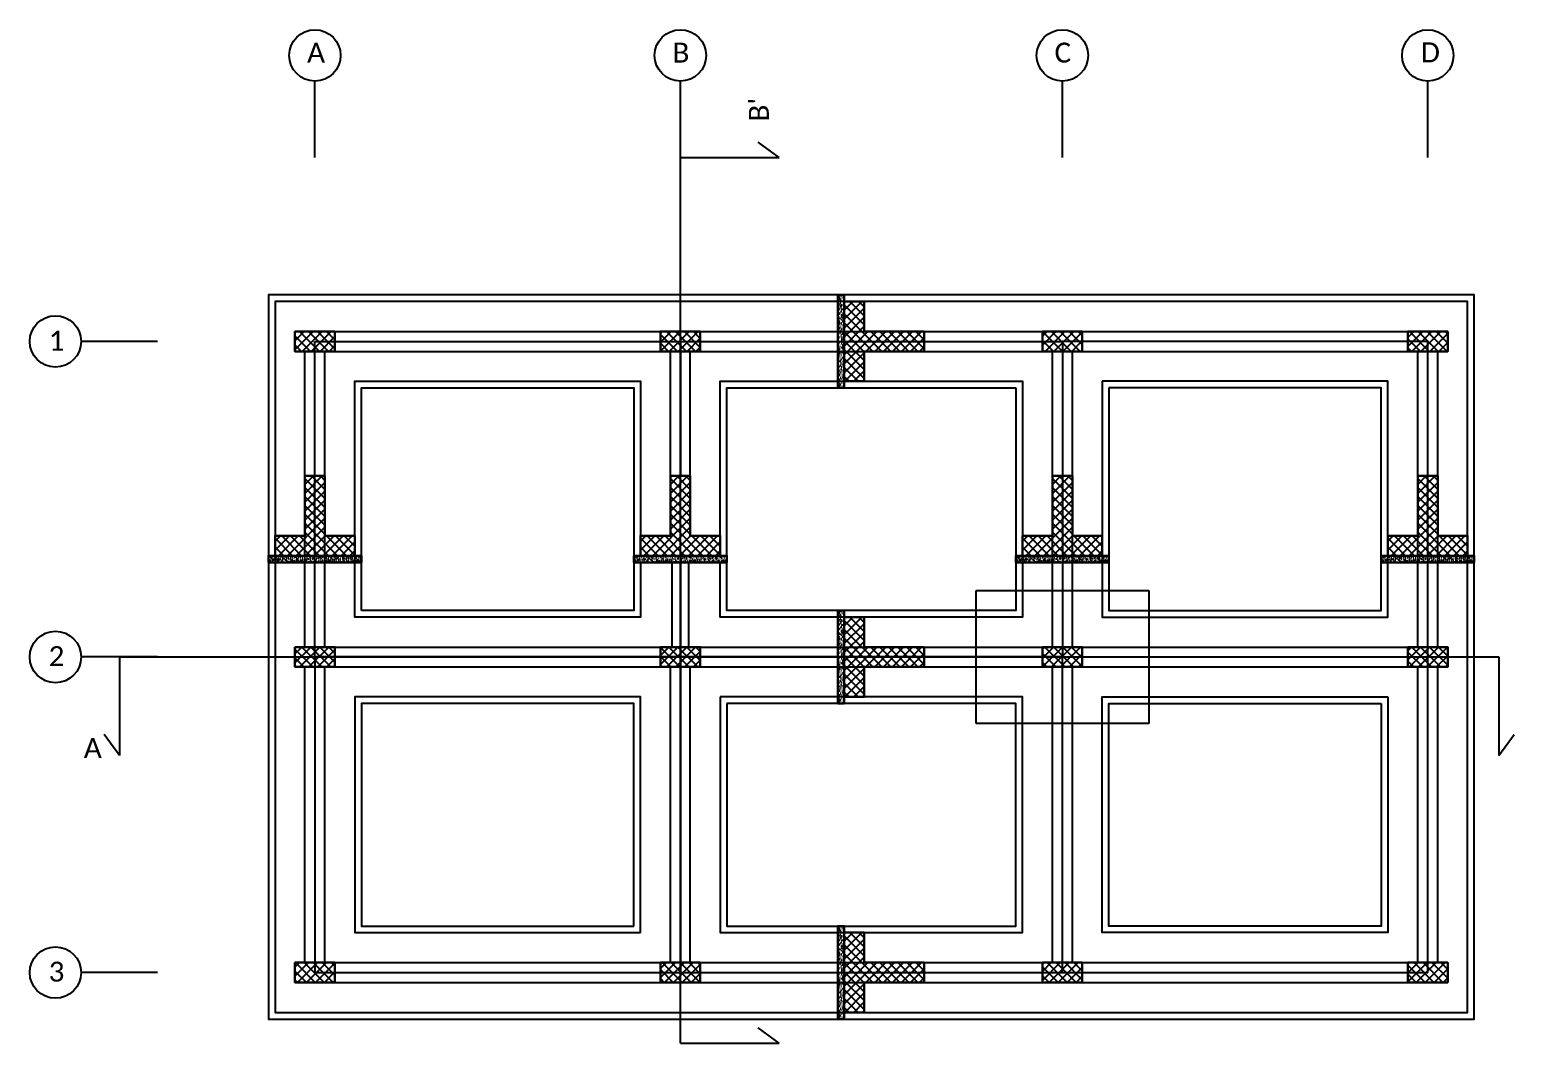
# Model space of a CAD drawing. Header units: millimetres. Extents: x 2329 to 2450, y 1882 to 1940.
# Drawn here: x 2407.91 to 2430.26, y 1900.9 to 1916.16 of the extents above; entities that cross this region are included whole.
import ezdxf

# ---------------------------------------------------------------- set-up
doc = ezdxf.new("R2010")
doc.units = ezdxf.units.MM
doc.linetypes.add('CENTRO', pattern=[50.8, 31.75, -6.35, 6.35, -6.35])
for name, color, linetype, lineweight in [('armature longitudinali', 5, 'Continuous', 25), ('Fondazione', 7, 'Continuous', 25), ('pilastri', 5, 'Continuous', 30)]:
    doc.layers.add(name, color=color, linetype=linetype, lineweight=lineweight)
doc.layers.add("linea d'asse", color=7, linetype='CENTRO')
doc.layers.add('linea di sezione', color=10, linetype='CENTRO')
doc.styles.get("Standard").update_dxf_attribs({"font": 'calibri.ttf', "height": 2})
pattern_1 = [(0, (-21.623, 0), (0, 6.985), [5.08, -1.905]), (90, (-21.623, 0), (-6.985, 4e-16), [5.08, -1.905])]

msp = doc.modelspace()

# ---------------------------------------------------------------- hatches: boundary and pattern name
at = {"layer": 'Fondazione', "true_color": 0x939598, "transparency": 33554628}
h = msp.add_hatch(dxfattribs=at)
h.set_pattern_fill('AR-SAND', color=252, scale=0.0009, angle=-90)
h.set_pattern_definition([(307.5, (511.92903, 4329.170382), (0.04404719136, 0.00144002817), [0, -0.0347472, 0, -0.038862, 0, -0.0371475]), (277.5, (511.92903, 4329.17038), (0.064514259, -0.0404570955), [0, -0.0187452, 0, -0.0313182, 0, -0.0120015]), (237.5, (511.92903, 4329.1985), (0.0001293466, -0.0711893133), [0, -0.01143, 0, -0.041148, 0, -0.053721]), (227.5, (511.92903, 4329.1985), (0.0200636391, -0.0687200807), [0, -0.005715, 0, -0.0269748, 0, -0.030861])])
h.paths.add_polyline_path([(2420.071, 1910.767), (2420.171, 1910.767), (2420.171, 1912.067), (2420.171, 1912.167), (2420.071, 1912.167)])
at = {"layer": 'Fondazione', "true_color": 0x939598}
h = msp.add_hatch(dxfattribs=at)
h.set_pattern_fill('ANSI37', color=252, scale=0.03, angle=-90)
h.set_pattern_definition([(315, (511.92903, 4329.17038), (0.067351921, 0.067351921), []), (45, (511.92903, 4329.17038), (-0.067351921, 0.067351921), [])])
h.paths.add_polyline_path([(2420.471, 1910.867), (2420.471, 1911.317), (2421.371, 1911.317), (2421.371, 1911.617), (2420.471, 1911.617), (2420.471, 1912.067), (2420.171, 1912.067), (2420.171, 1910.867)])
h = msp.add_hatch(dxfattribs=at)
h.set_pattern_fill('ANSI37', color=252, scale=0.03)
h.paths.add_polyline_path([(2411.903, 1911.317), (2412.203, 1911.317), (2412.203, 1911.467), (2412.503, 1911.467), (2412.503, 1911.617), (2411.903, 1911.617)])
h.paths.add_polyline_path([(2412.203, 1911.467), (2412.203, 1911.317), (2412.503, 1911.317), (2412.503, 1911.467)], flags=17)
h = msp.add_hatch(dxfattribs=at)
h.set_pattern_fill('ANSI37', color=252, scale=0.03)
h.paths.add_polyline_path([(2418.003, 1911.617), (2417.403, 1911.617), (2417.403, 1911.317), (2417.703, 1911.317), (2417.703, 1911.467), (2418.003, 1911.467)])
h.paths.add_polyline_path([(2418.003, 1911.467), (2417.703, 1911.467), (2417.703, 1911.317), (2418.003, 1911.317)], flags=17)
h = msp.add_hatch(dxfattribs=at)
h.set_pattern_fill('ANSI37', color=252, scale=0.03)
h.paths.add_polyline_path([(2423.753, 1911.617), (2423.153, 1911.617), (2423.153, 1911.317), (2423.453, 1911.317), (2423.453, 1911.467), (2423.753, 1911.467)])
h.paths.add_polyline_path([(2423.753, 1911.467), (2423.453, 1911.467), (2423.453, 1911.317), (2423.753, 1911.317)], flags=17)
h = msp.add_hatch(dxfattribs=at)
h.set_pattern_fill('ANSI37', color=252, scale=0.03)
h.paths.add_polyline_path([(2429.253, 1911.617), (2428.653, 1911.617), (2428.653, 1911.317), (2428.953, 1911.317), (2428.953, 1911.467), (2429.253, 1911.467)])
h.paths.add_polyline_path([(2429.253, 1911.467), (2428.953, 1911.467), (2428.953, 1911.317), (2429.253, 1911.317)], flags=17)
h = msp.add_hatch(dxfattribs=at)
h.set_pattern_fill('ANSI37', color=252, scale=0.03)
h.set_pattern_definition([(45, (-5.5, 0), (-0.067351921, 0.067351921), []), (135, (-5.5, 0), (-0.067351921, -0.067351921), [])])
h.paths.add_polyline_path([(2412.803, 1908.542), (2412.353, 1908.542), (2412.353, 1909.442), (2412.053, 1909.442), (2412.053, 1908.542), (2411.603, 1908.542), (2411.603, 1908.242), (2412.803, 1908.242)])
h = msp.add_hatch(dxfattribs=at)
h.set_pattern_fill('ANSI37', color=252, scale=0.03)
h.paths.add_polyline_path([(2418.303, 1908.542), (2417.853, 1908.542), (2417.853, 1909.442), (2417.553, 1909.442), (2417.553, 1908.542), (2417.103, 1908.542), (2417.103, 1908.242), (2418.303, 1908.242)])
h = msp.add_hatch(dxfattribs=at)
h.set_pattern_fill('ANSI37', color=252, scale=0.03)
h.set_pattern_definition([(45, (5.75, 0), (-0.067351921, 0.067351921), []), (135, (5.75, 0), (-0.067351921, -0.067351921), [])])
h.paths.add_polyline_path([(2424.053, 1908.542), (2423.603, 1908.542), (2423.603, 1909.442), (2423.303, 1909.442), (2423.303, 1908.542), (2422.853, 1908.542), (2422.853, 1908.242), (2424.053, 1908.242)])
h = msp.add_hatch(dxfattribs=at)
h.set_pattern_fill('ANSI37', color=252, scale=0.03)
h.set_pattern_definition([(45, (11.25, 0), (-0.067351921, 0.067351921), []), (135, (11.25, 0), (-0.067351921, -0.067351921), [])])
h.paths.add_polyline_path([(2429.553, 1908.542), (2429.103, 1908.542), (2429.103, 1909.442), (2428.803, 1909.442), (2428.803, 1908.542), (2428.353, 1908.542), (2428.353, 1908.242), (2429.553, 1908.242)])
at = {"layer": 'Fondazione', "true_color": 0x939598, "transparency": 33554628}
h = msp.add_hatch(dxfattribs=at)
h.set_pattern_fill('AR-SAND', color=252, scale=0.0009)
h.set_pattern_definition([(37.5, (-5.5, 0), (-0.00144002817, 0.04404719136), [0, -0.0347472, 0, -0.038862, 0, -0.0371475]), (7.5, (-5.5, 0), (0.0404570955, 0.064514259), [0, -0.0187452, 0, -0.0313182, 0, -0.0120015]), (327.5, (-5.528118, 0), (0.0711893133, 0.0001293466), [0, -0.01143, 0, -0.041148, 0, -0.053721]), (317.5, (-5.52812, 0), (0.0687200807, 0.0200636391), [0, -0.005715, 0, -0.0269748, 0, -0.030861])])
h.paths.add_polyline_path([(2412.903, 1908.242), (2411.603, 1908.242), (2411.503, 1908.242), (2411.503, 1908.142), (2412.903, 1908.142)])
h = msp.add_hatch(dxfattribs=at)
h.set_pattern_fill('AR-SAND', color=252, scale=0.0009)
h.paths.add_polyline_path([(2418.403, 1908.242), (2417.103, 1908.242), (2417.003, 1908.242), (2417.003, 1908.142), (2418.403, 1908.142)])
h = msp.add_hatch(dxfattribs=at)
h.set_pattern_fill('AR-SAND', color=252, scale=0.0009)
h.set_pattern_definition([(37.5, (5.75, 0), (-0.00144002817, 0.04404719136), [0, -0.0347472, 0, -0.038862, 0, -0.0371475]), (7.5, (5.75, 0), (0.0404570955, 0.064514259), [0, -0.0187452, 0, -0.0313182, 0, -0.0120015]), (327.5, (5.721882, 0), (0.0711893133, 0.0001293466), [0, -0.01143, 0, -0.041148, 0, -0.053721]), (317.5, (5.72188, 0), (0.0687200807, 0.0200636391), [0, -0.005715, 0, -0.0269748, 0, -0.030861])])
h.paths.add_polyline_path([(2424.153, 1908.242), (2422.853, 1908.242), (2422.753, 1908.242), (2422.753, 1908.142), (2424.153, 1908.142)])
h = msp.add_hatch(dxfattribs=at)
h.set_pattern_fill('AR-SAND', color=252, scale=0.0009)
h.set_pattern_definition([(37.5, (11.25, 0), (-0.00144002817, 0.04404719136), [0, -0.0347472, 0, -0.038862, 0, -0.0371475]), (7.5, (11.25, 0), (0.0404570955, 0.064514259), [0, -0.0187452, 0, -0.0313182, 0, -0.0120015]), (327.5, (11.221882, 0), (0.0711893133, 0.0001293466), [0, -0.01143, 0, -0.041148, 0, -0.053721]), (317.5, (11.22188, 0), (0.0687200807, 0.0200636391), [0, -0.005715, 0, -0.0269748, 0, -0.030861])])
h.paths.add_polyline_path([(2429.653, 1908.242), (2428.353, 1908.242), (2428.253, 1908.242), (2428.253, 1908.142), (2429.653, 1908.142)])
h = msp.add_hatch(dxfattribs=at)
h.set_pattern_fill('AR-SAND', color=252, scale=0.0009, angle=-90)
h.set_pattern_definition([(307.5, (511.92903, 4324.420382), (0.04404719136, 0.00144002817), [0, -0.0347472, 0, -0.038862, 0, -0.0371475]), (277.5, (511.92903, 4324.42038), (0.064514259, -0.0404570955), [0, -0.0187452, 0, -0.0313182, 0, -0.0120015]), (237.5, (511.92903, 4324.4485), (0.0001293466, -0.0711893133), [0, -0.01143, 0, -0.041148, 0, -0.053721]), (227.5, (511.92903, 4324.4485), (0.0200636391, -0.0687200807), [0, -0.005715, 0, -0.0269748, 0, -0.030861])])
h.paths.add_polyline_path([(2420.071, 1906.017), (2420.171, 1906.017), (2420.171, 1907.317), (2420.171, 1907.417), (2420.071, 1907.417)])
at = {"layer": 'Fondazione', "true_color": 0x939598}
h = msp.add_hatch(dxfattribs=at)
h.set_pattern_fill('ANSI37', color=252, scale=0.03, angle=-90)
h.set_pattern_definition([(315, (511.92903, 4324.42038), (0.067351921, 0.067351921), []), (45, (511.92903, 4324.42038), (-0.067351921, 0.067351921), [])])
h.paths.add_polyline_path([(2420.471, 1906.117), (2420.471, 1906.567), (2421.371, 1906.567), (2421.371, 1906.867), (2420.471, 1906.867), (2420.471, 1907.317), (2420.171, 1907.317), (2420.171, 1906.117)])
h = msp.add_hatch(dxfattribs=at)
h.set_pattern_fill('ANSI37', color=252, scale=0.03)
h.paths.add_polyline_path([(2412.503, 1906.867), (2411.903, 1906.867), (2411.903, 1906.567), (2412.203, 1906.567), (2412.203, 1906.717), (2412.503, 1906.717)])
h.paths.add_polyline_path([(2412.503, 1906.717), (2412.203, 1906.717), (2412.203, 1906.567), (2412.503, 1906.567)], flags=17)
h = msp.add_hatch(dxfattribs=at)
h.set_pattern_fill('ANSI37', color=252, scale=0.03)
h.paths.add_polyline_path([(2418.003, 1906.867), (2417.403, 1906.867), (2417.403, 1906.567), (2417.703, 1906.567), (2417.703, 1906.717), (2418.003, 1906.717)])
h.paths.add_polyline_path([(2418.003, 1906.717), (2417.703, 1906.717), (2417.703, 1906.567), (2418.003, 1906.567)], flags=17)
h = msp.add_hatch(dxfattribs=at)
h.set_pattern_fill('ANSI37', color=252, scale=0.03)
h.paths.add_polyline_path([(2423.753, 1906.867), (2423.153, 1906.867), (2423.153, 1906.567), (2423.453, 1906.567), (2423.453, 1906.717), (2423.753, 1906.717)])
h.paths.add_polyline_path([(2423.753, 1906.717), (2423.453, 1906.717), (2423.453, 1906.567), (2423.753, 1906.567)], flags=17)
h = msp.add_hatch(dxfattribs=at)
h.set_pattern_fill('ANSI37', color=252, scale=0.03)
h.paths.add_polyline_path([(2429.253, 1906.867), (2428.653, 1906.867), (2428.653, 1906.567), (2428.953, 1906.567), (2428.953, 1906.717), (2429.253, 1906.717)])
h.paths.add_polyline_path([(2429.253, 1906.717), (2428.953, 1906.717), (2428.953, 1906.567), (2429.253, 1906.567)], flags=17)
at = {"layer": 'Fondazione', "true_color": 0x939598, "transparency": 33554628}
h = msp.add_hatch(dxfattribs=at)
h.set_pattern_fill('AR-SAND', color=252, scale=0.0009, angle=-90)
h.set_pattern_definition([(307.5, (511.92903, 4319.670382), (0.04404719136, 0.00144002817), [0, -0.0347472, 0, -0.038862, 0, -0.0371475]), (277.5, (511.92903, 4319.67038), (0.064514259, -0.0404570955), [0, -0.0187452, 0, -0.0313182, 0, -0.0120015]), (237.5, (511.92903, 4319.6985), (0.0001293466, -0.0711893133), [0, -0.01143, 0, -0.041148, 0, -0.053721]), (227.5, (511.92903, 4319.6985), (0.0200636391, -0.0687200807), [0, -0.005715, 0, -0.0269748, 0, -0.030861])])
h.paths.add_polyline_path([(2420.071, 1901.267), (2420.171, 1901.267), (2420.171, 1902.567), (2420.171, 1902.667), (2420.071, 1902.667)])
at = {"layer": 'Fondazione', "true_color": 0x939598}
h = msp.add_hatch(dxfattribs=at)
h.set_pattern_fill('ANSI37', color=252, scale=0.03, angle=-90)
h.set_pattern_definition([(315, (511.92903, 4319.67038), (0.067351921, 0.067351921), []), (45, (511.92903, 4319.67038), (-0.067351921, 0.067351921), [])])
h.paths.add_polyline_path([(2420.471, 1901.367), (2420.471, 1901.817), (2421.371, 1901.817), (2421.371, 1902.117), (2420.471, 1902.117), (2420.471, 1902.567), (2420.171, 1902.567), (2420.171, 1901.367)])
h = msp.add_hatch(dxfattribs=at)
h.set_pattern_fill('ANSI37', color=252, scale=0.03)
h.paths.add_polyline_path([(2412.503, 1902.117), (2411.903, 1902.117), (2411.903, 1901.817), (2412.203, 1901.817), (2412.203, 1901.967), (2412.503, 1901.967)])
h.paths.add_polyline_path([(2412.503, 1901.967), (2412.203, 1901.967), (2412.203, 1901.817), (2412.503, 1901.817)], flags=17)
h = msp.add_hatch(dxfattribs=at)
h.set_pattern_fill('ANSI37', color=252, scale=0.03)
h.paths.add_polyline_path([(2418.003, 1902.117), (2417.403, 1902.117), (2417.403, 1901.817), (2417.703, 1901.817), (2417.703, 1901.967), (2418.003, 1901.967)])
h.paths.add_polyline_path([(2418.003, 1901.967), (2417.703, 1901.967), (2417.703, 1901.817), (2418.003, 1901.817)], flags=17)
h = msp.add_hatch(dxfattribs=at)
h.set_pattern_fill('ANSI37', color=252, scale=0.03)
h.paths.add_polyline_path([(2423.753, 1902.117), (2423.153, 1902.117), (2423.153, 1901.817), (2423.453, 1901.817), (2423.453, 1901.967), (2423.753, 1901.967)])
h.paths.add_polyline_path([(2423.753, 1901.967), (2423.453, 1901.967), (2423.453, 1901.817), (2423.753, 1901.817)], flags=17)
h = msp.add_hatch(dxfattribs=at)
h.set_pattern_fill('ANSI37', color=252, scale=0.03)
h.paths.add_polyline_path([(2429.253, 1902.117), (2428.653, 1902.117), (2428.653, 1901.817), (2428.953, 1901.817), (2428.953, 1901.967), (2429.253, 1901.967)])
h.paths.add_polyline_path([(2429.253, 1901.967), (2428.953, 1901.967), (2428.953, 1901.817), (2429.253, 1901.817)], flags=17)
at = {"layer": 'linea di sezione', "ltscale": 0.5, "transparency": 33554687}
h = msp.add_hatch(dxfattribs=at)
h.set_pattern_fill('ANGLE', color=0)
h.set_pattern_definition(pattern_1)
h.paths.add_polyline_path([(2409.26, 1905.233), (2409.26, 1905.549), (2409.029, 1905.549)])
h = msp.add_hatch(dxfattribs=at)
h.set_pattern_fill('ANGLE', color=0)
h.set_pattern_definition(pattern_1)
h.paths.add_polyline_path([(2409.26, 1905.549), (2409.029, 1905.549), (2409.26, 1905.233)])

# ---------------------------------------------------------------- linework, layer by layer
msp.add_line((2417.103, 1908.242), (2417.103, 1908.542))
at = {"layer": 'Fondazione'}
for points in [[(2412.203, 1914.235), (2412.203, 1915.386)], [(2417.703, 1914.235), (2417.703, 1915.386)], [(2423.453, 1914.235), (2423.453, 1915.386)], [(2428.953, 1914.235), (2428.953, 1915.386)], [(2412.203, 1914.235), (2412.203, 1914.986)], [(2417.703, 1914.235), (2417.703, 1914.986)], [(2423.453, 1914.235), (2423.453, 1914.986)], [(2423.453, 1914.235), (2423.453, 1914.986)], [(2428.953, 1914.235), (2428.953, 1914.986)], [(2428.953, 1914.235), (2428.953, 1914.986)], [(2428.953, 1914.235), (2428.953, 1914.986)], [(2409.835, 1911.467), (2408.685, 1911.467)], [(2412.503, 1911.617), (2417.403, 1911.617)], [(2418.003, 1911.617), (2423.153, 1911.617)], [(2423.753, 1911.617), (2428.653, 1911.617)], [(2412.053, 1906.867), (2412.053, 1911.317)], [(2412.353, 1906.867), (2412.353, 1911.317)], [(2412.503, 1911.317), (2417.403, 1911.317)], [(2417.553, 1909.442), (2417.553, 1911.317)], [(2417.853, 1909.442), (2417.853, 1911.317)], [(2418.003, 1911.317), (2423.153, 1911.317)], [(2423.303, 1906.867), (2423.303, 1911.317)], [(2423.603, 1906.867), (2423.603, 1911.317)], [(2423.753, 1911.317), (2428.653, 1911.317)], [(2428.803, 1906.867), (2428.803, 1911.317)], [(2429.103, 1906.867), (2429.103, 1911.317)], [(2417.578, 1906.867), (2417.578, 1908.142)], [(2417.829, 1906.867), (2417.829, 1908.142)], [(2412.503, 1906.867), (2417.403, 1906.867)], [(2418.003, 1906.867), (2423.153, 1906.867)], [(2423.753, 1906.867), (2428.653, 1906.867)], [(2409.835, 1906.717), (2408.685, 1906.717)], [(2412.053, 1902.117), (2412.053, 1906.567)], [(2412.353, 1902.117), (2412.353, 1906.567)], [(2412.503, 1906.567), (2417.403, 1906.567)], [(2417.553, 1902.117), (2417.553, 1906.567)], [(2417.853, 1902.117), (2417.853, 1906.567)], [(2418.003, 1906.567), (2423.153, 1906.567)], [(2423.303, 1902.117), (2423.303, 1906.567)], [(2423.603, 1902.117), (2423.603, 1906.567)], [(2423.753, 1906.567), (2428.653, 1906.567)], [(2428.803, 1902.117), (2428.803, 1906.567)], [(2429.103, 1902.117), (2429.103, 1906.567)], [(2412.503, 1902.117), (2417.403, 1902.117)], [(2418.003, 1902.117), (2423.153, 1902.117)], [(2423.753, 1902.117), (2428.653, 1902.117)], [(2409.835, 1901.967), (2408.685, 1901.967)], [(2409.835, 1901.967), (2408.685, 1901.967)], [(2412.503, 1901.817), (2417.403, 1901.817)], [(2418.003, 1901.817), (2423.153, 1901.817)], [(2423.753, 1901.817), (2428.653, 1901.817)]]:
    msp.add_lwpolyline(points, dxfattribs=at)
at = {"layer": 'Fondazione', "ltscale": 0.01}
for points in [[(2429.653, 1906.717), (2429.653, 1912.167), (2423.453, 1912.167), (2417.703, 1912.167), (2411.503, 1912.167), (2411.503, 1906.717), (2411.503, 1901.267), (2417.703, 1901.267), (2423.453, 1901.267), (2429.653, 1901.267)], [(2429.553, 1906.717), (2429.553, 1912.067), (2423.453, 1912.067), (2417.703, 1912.067), (2411.603, 1912.067), (2411.603, 1906.717), (2411.603, 1901.367), (2417.703, 1901.367), (2423.453, 1901.367), (2429.553, 1901.367)], [(2412.903, 1907.417), (2412.903, 1910.767), (2417.003, 1910.767), (2417.003, 1907.417)], [(2422.753, 1910.767), (2422.753, 1907.417), (2418.403, 1907.417), (2418.403, 1910.767)], [(2424.053, 1910.867), (2424.053, 1907.317), (2428.353, 1907.317), (2428.353, 1910.867)], [(2424.153, 1910.767), (2424.153, 1907.417), (2428.253, 1907.417), (2428.253, 1910.767)], [(2417.103, 1902.567), (2417.103, 1906.117), (2412.803, 1906.117), (2412.803, 1902.567)], [(2418.303, 1906.117), (2418.303, 1902.567), (2422.853, 1902.567), (2422.853, 1906.117)], [(2428.353, 1906.117), (2428.353, 1902.567), (2424.053, 1902.567), (2424.053, 1906.117)], [(2417.003, 1902.667), (2417.003, 1906.017), (2412.903, 1906.017), (2412.903, 1902.667)], [(2418.403, 1906.017), (2418.403, 1902.667), (2422.753, 1902.667), (2422.753, 1906.017)], [(2428.253, 1906.017), (2428.253, 1902.667), (2424.153, 1902.667), (2424.153, 1906.017)]]:
    msp.add_lwpolyline(points, close=True, dxfattribs=at)
at = {"layer": 'Fondazione', "lineweight": 30}
for points in [[(2420.171, 1912.067), (2420.171, 1912.167), (2420.071, 1912.167), (2420.071, 1910.767), (2420.171, 1910.767), (2420.171, 1912.067)], [(2420.171, 1912.067), (2420.171, 1910.867), (2420.471, 1910.867), (2420.471, 1911.317), (2421.371, 1911.317), (2421.371, 1911.617), (2420.471, 1911.617), (2420.471, 1912.067), (2420.171, 1912.067)], [(2411.603, 1908.242), (2412.803, 1908.242), (2412.803, 1908.542), (2412.353, 1908.542), (2412.353, 1909.442), (2412.053, 1909.442), (2412.053, 1908.542), (2411.603, 1908.542), (2411.603, 1908.242)], [(2417.103, 1908.242), (2418.303, 1908.242), (2418.303, 1908.542), (2417.853, 1908.542), (2417.853, 1909.442), (2417.553, 1909.442), (2417.553, 1908.542), (2417.103, 1908.542), (2417.103, 1908.242)], [(2422.853, 1908.242), (2424.053, 1908.242), (2424.053, 1908.542), (2423.603, 1908.542), (2423.603, 1909.442), (2423.303, 1909.442), (2423.303, 1908.542), (2422.853, 1908.542), (2422.853, 1908.242)], [(2428.353, 1908.242), (2429.553, 1908.242), (2429.553, 1908.542), (2429.103, 1908.542), (2429.103, 1909.442), (2428.803, 1909.442), (2428.803, 1908.542), (2428.353, 1908.542), (2428.353, 1908.242)], [(2411.603, 1908.242), (2411.503, 1908.242), (2411.503, 1908.142), (2412.903, 1908.142), (2412.903, 1908.242), (2411.603, 1908.242)], [(2417.103, 1908.242), (2417.003, 1908.242), (2417.003, 1908.142), (2418.403, 1908.142), (2418.403, 1908.242), (2417.103, 1908.242)], [(2422.853, 1908.242), (2422.753, 1908.242), (2422.753, 1908.142), (2424.153, 1908.142), (2424.153, 1908.242), (2422.853, 1908.242)], [(2428.353, 1908.242), (2428.253, 1908.242), (2428.253, 1908.142), (2429.653, 1908.142), (2429.653, 1908.242), (2428.353, 1908.242)], [(2420.171, 1907.317), (2420.171, 1907.417), (2420.071, 1907.417), (2420.071, 1906.017), (2420.171, 1906.017), (2420.171, 1907.317)], [(2420.171, 1907.317), (2420.171, 1906.117), (2420.471, 1906.117), (2420.471, 1906.567), (2421.371, 1906.567), (2421.371, 1906.867), (2420.471, 1906.867), (2420.471, 1907.317), (2420.171, 1907.317)], [(2420.171, 1902.567), (2420.171, 1902.667), (2420.071, 1902.667), (2420.071, 1901.267), (2420.171, 1901.267), (2420.171, 1902.567)], [(2420.171, 1902.567), (2420.171, 1901.367), (2420.471, 1901.367), (2420.471, 1901.817), (2421.371, 1901.817), (2421.371, 1902.117), (2420.471, 1902.117), (2420.471, 1902.567), (2420.171, 1902.567)]]:
    msp.add_lwpolyline(points, dxfattribs=at)
at = {"layer": 'Fondazione', "ltscale": 0.01}
for points in [[(2417.103, 1908.142), (2417.103, 1907.317), (2412.803, 1907.317), (2412.803, 1910.867), (2417.103, 1910.867), (2417.103, 1908.242)], [(2418.303, 1908.242), (2418.303, 1910.867), (2422.853, 1910.867), (2422.853, 1907.317), (2418.303, 1907.317), (2418.303, 1908.142)]]:
    msp.add_lwpolyline(points, dxfattribs=at)
at = {"layer": 'Fondazione'}
for centre in [(2412.203, 1915.773), (2417.703, 1915.773), (2423.453, 1915.773), (2428.953, 1915.773), (2408.297, 1911.467), (2408.297, 1906.717), (2408.297, 1901.967)]:
    msp.add_circle(centre, 0.387, dxfattribs=at)
at = {"layer": "linea d'asse", "ltscale": 0.2}
for points in [[(2412.203, 1906.717), (2412.203, 1911.467), (2417.703, 1911.467), (2417.703, 1909.442)], [(2417.703, 1908.142), (2417.703, 1906.717), (2412.203, 1906.717), (2412.203, 1901.967), (2417.703, 1901.967), (2423.453, 1901.967), (2423.453, 1906.717), (2428.953, 1906.717), (2428.953, 1911.467), (2423.453, 1911.467), (2423.453, 1906.717), (2417.703, 1906.717), (2417.703, 1901.967)], [(2417.703, 1911.467), (2423.453, 1911.467)], [(2423.453, 1901.967), (2428.953, 1901.967), (2428.953, 1906.717)]]:
    msp.add_lwpolyline(points, dxfattribs=at)
at = {"layer": 'linea di sezione', "ltscale": 0.5}
for p, q in [((2419.188, 1914.235), (2418.872, 1914.467)), ((2417.703, 1914.235), (2419.188, 1914.235)), ((2409.26, 1906.717), (2409.26, 1905.233)), ((2430.024, 1906.717), (2430.024, 1905.233)), ((2409.26, 1905.233), (2409.029, 1905.549)), ((2430.024, 1905.233), (2430.255, 1905.549)), ((2419.188, 1900.901), (2418.872, 1901.133)), ((2417.703, 1900.901), (2419.188, 1900.901))]:
    msp.add_line(p, q, dxfattribs=at)
for points in [[(2417.703, 1900.901), (2417.703, 1914.238)], [(2409.26, 1906.717), (2430.024, 1906.717)]]:
    msp.add_lwpolyline(points, dxfattribs=at)
at = {"layer": 'linea di sezione', "ltscale": 0.06}
msp.add_lwpolyline([(2422.153, 1907.717), (2423.453, 1907.717), (2423.453, 1907.717), (2423.453, 1907.717), (2424.753, 1907.717), (2424.753, 1906.717), (2424.753, 1906.717), (2424.753, 1906.717), (2424.753, 1905.717), (2423.453, 1905.717), (2423.453, 1905.717), (2423.453, 1905.717), (2422.153, 1905.717), (2422.153, 1906.717), (2422.153, 1906.717), (2422.153, 1906.717)], close=True, dxfattribs=at)
at = {"layer": 'pilastri'}
for points in [[(2411.903, 1911.617), (2411.903, 1911.317), (2412.503, 1911.317), (2412.503, 1911.617), (2411.903, 1911.617)], [(2417.403, 1911.617), (2417.403, 1911.317), (2418.003, 1911.317), (2418.003, 1911.617), (2417.403, 1911.617)], [(2423.153, 1911.617), (2423.153, 1911.317), (2423.753, 1911.317), (2423.753, 1911.617), (2423.153, 1911.617)], [(2428.653, 1911.617), (2428.653, 1911.317), (2429.253, 1911.317), (2429.253, 1911.617), (2428.653, 1911.617)], [(2411.903, 1906.867), (2411.903, 1906.567), (2412.503, 1906.567), (2412.503, 1906.867), (2411.903, 1906.867)], [(2417.403, 1906.867), (2417.403, 1906.567), (2418.003, 1906.567), (2418.003, 1906.867), (2417.403, 1906.867)], [(2423.153, 1906.867), (2423.153, 1906.567), (2423.753, 1906.567), (2423.753, 1906.867), (2423.153, 1906.867)], [(2428.653, 1906.867), (2428.653, 1906.567), (2429.253, 1906.567), (2429.253, 1906.867), (2428.653, 1906.867)], [(2411.903, 1902.117), (2411.903, 1901.817), (2412.503, 1901.817), (2412.503, 1902.117), (2411.903, 1902.117)], [(2417.403, 1902.117), (2417.403, 1901.817), (2418.003, 1901.817), (2418.003, 1902.117), (2417.403, 1902.117)], [(2423.153, 1902.117), (2423.153, 1901.817), (2423.753, 1901.817), (2423.753, 1902.117), (2423.153, 1902.117)], [(2428.653, 1902.117), (2428.653, 1901.817), (2429.253, 1901.817), (2429.253, 1902.117), (2428.653, 1902.117)], [(2428.653, 1902.117), (2428.653, 1901.817), (2429.253, 1901.817), (2429.253, 1902.117), (2428.653, 1902.117)]]:
    msp.add_lwpolyline(points, dxfattribs=at)

# ---------------------------------------------------------------- texts
at = {"layer": 'armature longitudinali', "ltscale": 0.5, "char_height": 0.3, "attachment_point": 1}
for s, insert in [('A', (2412.085, 1915.966)), ('B', (2417.585, 1915.966)), ('C', (2423.335, 1915.966)), ('D', (2428.848, 1915.969)), ('1', (2408.195, 1911.63)), ('2', (2408.195, 1906.88)), ('3', (2408.195, 1902.13))]:
    msp.add_mtext_dynamic_manual_height_columns(s, width=0.51035, gutter_width=0.5, heights=[0], dxfattribs=dict(at, insert=insert))
at = {"layer": 'linea di sezione', "ltscale": 0.5, "insert": (2418.735, 1914.778), "char_height": 0.3, "attachment_point": 1, "rotation": 90}
msp.add_mtext_dynamic_manual_height_columns("B'", width=0.64436, gutter_width=10, heights=[0.568], dxfattribs=at)
at = {"layer": 'linea di sezione', "ltscale": 0.5, "insert": (2408.724, 1905.498), "char_height": 0.3, "attachment_point": 1}
msp.add_mtext_dynamic_manual_height_columns('A', width=0.64436, gutter_width=10, heights=[0], dxfattribs=at)

doc.saveas('drawing.dxf')
